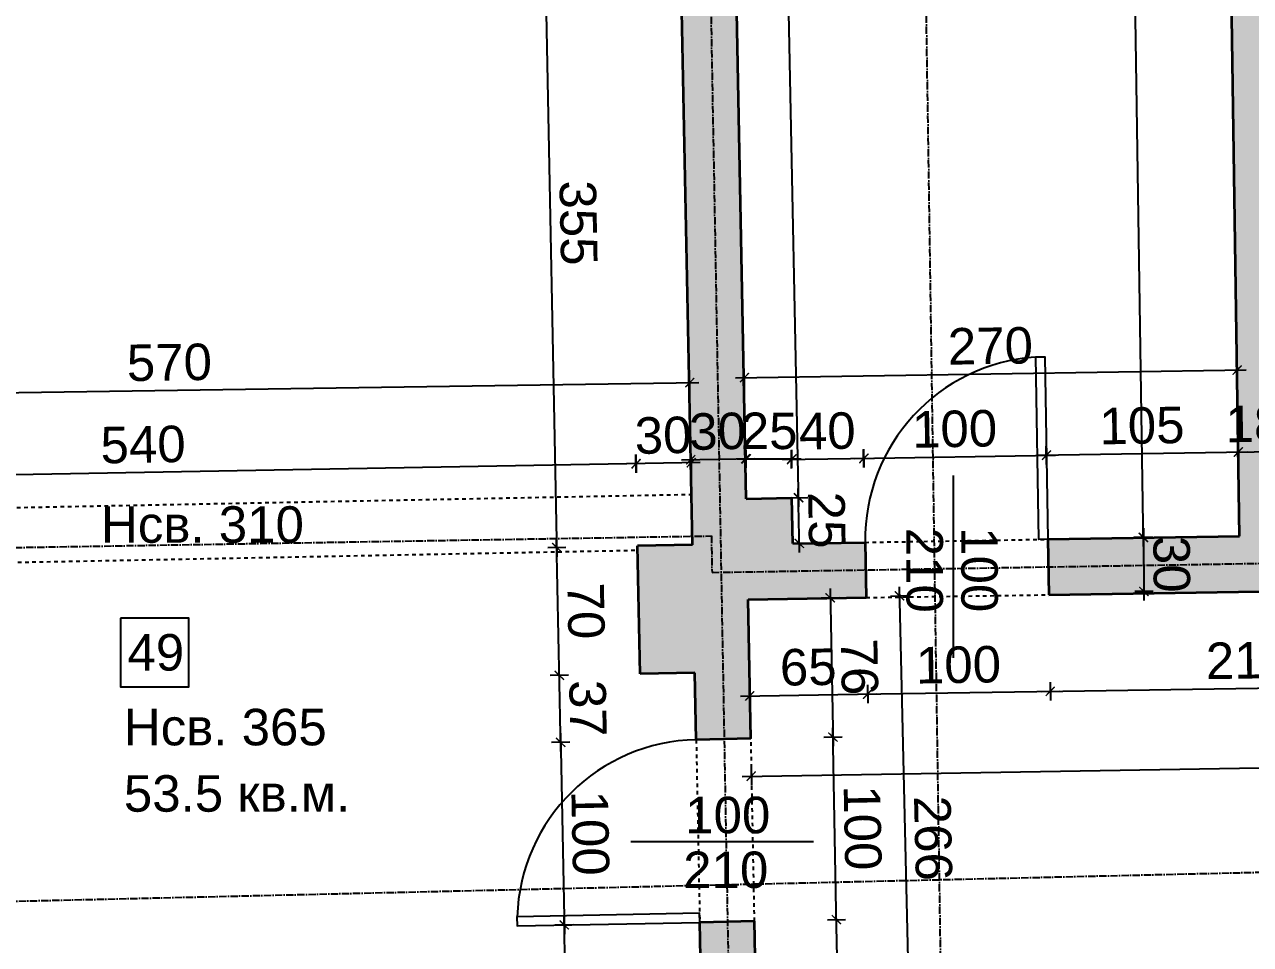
# Model space of a CAD drawing. Header units: inches. Extents: x -72385 to 39588, y -6525 to 66685.
# Drawn here: x -41450 to -40779, y 12945 to 13448 of the extents above; entities that cross this region are included whole.
import ezdxf

# ---------------------------------------------------------------- set-up
doc = ezdxf.new("R2010")
doc.units = ezdxf.units.IN
doc.header["$MEASUREMENT"] = 0
doc.linetypes.add('DashDot', pattern=[0.6, 0.4, -0.1, 0, -0.1])
doc.linetypes.add('Hidden', pattern=[0.4, 0.2, -0.2])
for name, color, linetype, lineweight in [('Врати', 251, 'Continuous', 25), ('Линия на разрез', 252, 'DashDot', 25), ('Надписи Hсв', 252, 'Continuous', 25), ('Надписи врати', 252, 'Continuous', 25), ('Надписи коти вътрешни', 252, 'Continuous', 25), ('Надписи номера на пом.', 252, 'Continuous', 25), ('Надписи площ', 252, 'Continuous', 25), ('Оси', 252, 'DashDot', 25), ('Пунктир', 253, 'Hidden', 25), ('Разрезни линии', 7, 'Continuous', 35), ('Щрих стени', 254, 'Continuous', 25)]:
    doc.layers.add(name, color=color, linetype=linetype, lineweight=lineweight)
doc.styles.add('Arial Regular', font='arial.ttf')
doc.styles.get("Standard").update_dxf_attribs({"font": 'arial.ttf'})
doc.dimstyles.new('Annotative', dxfattribs={"dimscale": 0, "dimtxt": 20, "dimasz": 5, "dimexe": 5, "dimexo": 5, "dimgap": 5, "dimtad": 1, "dimdec": 0, "dimzin": 0, "dimdsep": 46, "dimtxsty": 'Standard', "dimblk": 'ARCHTICK', "dimcen": 5, "dimdle": 5, "dimadec": 0, "dimazin": 0, "dimtfac": 1, "dimtdec": 0, "dimtofl": 0, "dimtmove": 0, "dimatfit": 3, "dimldrblk": 'ARCHTICK', "dimfxl": 5, "dimfxlon": 1, "dimtolj": 1, "dimtzin": 0, "dimarcsym": 1})

# ---------------------------------------------------------------- blocks, each defined once
blk = doc.blocks.new('_ArchTick')
at = {"color": 0, "linetype": 'ByBlock', "const_width": 0.15}
blk.add_lwpolyline([(-0.5, -0.5), (0.5, 0.5)], dxfattribs=at)
blk = doc.blocks.new('*D3383')
at = {"layer": 'Defpoints', "color": 0, "ltscale": 50, "transparency": 16777216}
for p in [(-41654.35, 13198.3), (-41114.02, 13158.33), (-41653.47, 13148.75)]:
    blk.add_point(p, dxfattribs=at)
at = {"layer": 'Надписи коти вътрешни', "color": 0, "lineweight": -2, "ltscale": 50, "transparency": 16777216}
for p, q in [((-41114.81, 13202.88), (-41114.99, 13212.88)), ((-41109.9, 13207.96), (-41659.35, 13198.21)), ((-41654.26, 13193.3), (-41654.44, 13203.3))]:
    blk.add_line(p, q, dxfattribs=at)
at = {"layer": 'Надписи коти вътрешни', "color": 0, "lineweight": -2, "ltscale": 50, "transparency": 16777216, "xscale": 5, "yscale": 5, "zscale": 5}
for p, rotation in [((-41114.9, 13207.88), 1.016809283672977), ((-41654.35, 13198.3), 181.016809283673)]:
    blk.add_blockref('_ArchTick', p, dxfattribs=dict(at, rotation=rotation))
at = {"layer": 'Надписи коти вътрешни', "color": 0, "ltscale": 50, "transparency": 16777216, "insert": (-41384.89, 13218.3), "char_height": 20, "attachment_point": 5, "rotation": 1.01681}
blk.add_mtext('\\A1;540', dxfattribs=at)
blk = doc.blocks.new('*D3384')
at = {"layer": 'Defpoints', "color": 0, "ltscale": 50, "transparency": 16777216}
for p in [(-41154.31, 12955.32), (-41080.08, 12956.77), (-41078.32, 12866.67)]:
    blk.add_point(p, dxfattribs=at)
at = {"layer": 'Надписи коти вътрешни', "color": 0, "lineweight": -2, "ltscale": 50, "transparency": 16777216}
for p, q in [((-41149.31, 12955.42), (-41159.31, 12955.22)), ((-41152.46, 12860.23), (-41154.41, 12960.32)), ((-41147.56, 12865.32), (-41157.55, 12865.13))]:
    blk.add_line(p, q, dxfattribs=at)
at = {"layer": 'Надписи коти вътрешни', "color": 0, "lineweight": -2, "ltscale": 50, "transparency": 16777216, "xscale": 5, "yscale": 5, "zscale": 5}
for p, rotation in [((-41154.31, 12955.32), 91.11780323548844), ((-41152.56, 12865.23), 271.1178032354885)]:
    blk.add_blockref('_ArchTick', p, dxfattribs=dict(at, rotation=rotation))
at = {"layer": 'Надписи коти вътрешни', "color": 0, "ltscale": 50, "transparency": 16777216, "insert": (-41138.23, 12910.57), "char_height": 20, "attachment_point": 5, "rotation": 271.1178}
blk.add_mtext('\\A1;90', dxfattribs=at)
blk = doc.blocks.new('*D3416')
at = {"layer": 'Defpoints', "color": 0, "ltscale": 50, "transparency": 16777216}
for p in [(-41063.28, 13623.93), (-41034.61, 13624.5), (-41054.6, 13188.74)]:
    blk.add_point(p, dxfattribs=at)
at = {"layer": 'Надписи коти вътрешни', "color": 0, "lineweight": -2, "ltscale": 50, "transparency": 16777216}
for p, q in [((-41025.84, 13184.32), (-41034.71, 13629.5)), ((-41039.61, 13624.4), (-41029.61, 13624.6)), ((-41030.94, 13189.22), (-41020.94, 13189.42))]:
    blk.add_line(p, q, dxfattribs=at)
at = {"layer": 'Надписи коти вътрешни', "color": 0, "lineweight": -2, "ltscale": 50, "transparency": 16777216, "xscale": 5, "yscale": 5, "zscale": 5}
for p, rotation in [((-41034.61, 13624.5), 91.14202416413228), ((-41025.94, 13189.32), 271.1420241641323)]:
    blk.add_blockref('_ArchTick', p, dxfattribs=dict(at, rotation=rotation))
at = {"layer": 'Надписи коти вътрешни', "color": 0, "ltscale": 50, "transparency": 16777216, "insert": (-41016.95, 13502.18), "char_height": 20, "attachment_point": 5, "rotation": 271.14202}
blk.add_mtext('\\A1;435', dxfattribs=at)
blk = doc.blocks.new('*D3417')
at = {"layer": 'Defpoints', "color": 0, "ltscale": 50, "transparency": 16777216}
for p in [(-41029.6, 13189.16), (-41026.07, 13189.23), (-41029.12, 13164.17)]:
    blk.add_point(p, dxfattribs=at)
at = {"layer": 'Надписи коти вътрешни', "color": 0, "lineweight": -2, "ltscale": 50, "transparency": 16777216}
for p, q in [((-41025.48, 13159.24), (-41026.17, 13194.23)), ((-41026.07, 13189.23), (-41021.07, 13189.33)), ((-41025.58, 13164.24), (-41020.58, 13164.34))]:
    blk.add_line(p, q, dxfattribs=at)
at = {"layer": 'Надписи коти вътрешни', "color": 0, "lineweight": -2, "ltscale": 50, "transparency": 16777216, "xscale": 5, "yscale": 5, "zscale": 5}
for p, rotation in [((-41026.07, 13189.23), 91.11780323547532), ((-41025.58, 13164.24), 271.1178032354753)]:
    blk.add_blockref('_ArchTick', p, dxfattribs=dict(at, rotation=rotation))
at = {"layer": 'Надписи коти вътрешни', "color": 0, "ltscale": 50, "transparency": 16777216, "insert": (-41010.62, 13177.03), "char_height": 20, "attachment_point": 5, "rotation": 271.1178}
blk.add_mtext('\\A1;25', dxfattribs=at)
blk = doc.blocks.new('*D3418')
at = {"layer": 'Defpoints', "color": 0, "ltscale": 50, "transparency": 16777216}
for p in [(-40890.29, 13212.53), (-40989.46, 13164.81), (-40889.48, 13166.58)]:
    blk.add_point(p, dxfattribs=at)
at = {"layer": 'Надписи коти вътрешни', "color": 0, "lineweight": -2, "ltscale": 50, "transparency": 16777216}
for p, q in [((-40890.2, 13207.53), (-40890.38, 13217.53)), ((-40995.28, 13210.67), (-40885.29, 13212.62)), ((-40990.19, 13205.76), (-40990.37, 13215.76))]:
    blk.add_line(p, q, dxfattribs=at)
at = {"layer": 'Надписи коти вътрешни', "color": 0, "lineweight": -2, "ltscale": 50, "transparency": 16777216, "xscale": 5, "yscale": 5, "zscale": 5}
for p, rotation in [((-40990.28, 13210.76), 181.0151580931665), ((-40890.29, 13212.53), 1.015158093166451)]:
    blk.add_blockref('_ArchTick', p, dxfattribs=dict(at, rotation=rotation))
at = {"layer": 'Надписи коти вътрешни', "color": 0, "ltscale": 50, "transparency": 16777216, "insert": (-40940.55, 13226.86), "char_height": 20, "attachment_point": 5, "rotation": 1.01516}
blk.add_mtext('\\A1;100', dxfattribs=at)
blk = doc.blocks.new('*D3419')
at = {"layer": 'Defpoints', "color": 0, "ltscale": 50, "transparency": 16777216}
for p in [(-40785.23, 13214.32), (-40889.48, 13166.58), (-40784.49, 13168.28)]:
    blk.add_point(p, dxfattribs=at)
at = {"layer": 'Надписи коти вътрешни', "color": 0, "lineweight": -2, "ltscale": 50, "transparency": 16777216}
for p, q in [((-40890.14, 13207.63), (-40890.3, 13217.63)), ((-40785.15, 13209.32), (-40785.31, 13219.32)), ((-40895.22, 13212.55), (-40780.23, 13214.4))]:
    blk.add_line(p, q, dxfattribs=at)
at = {"layer": 'Надписи коти вътрешни', "color": 0, "lineweight": -2, "ltscale": 50, "transparency": 16777216, "xscale": 5, "yscale": 5, "zscale": 5}
for p, rotation in [((-40785.23, 13214.32), 0.923106849620234), ((-40890.22, 13212.63), 180.9231068496202)]:
    blk.add_blockref('_ArchTick', p, dxfattribs=dict(at, rotation=rotation))
at = {"layer": 'Надписи коти вътрешни', "color": 0, "ltscale": 50, "transparency": 16777216, "insert": (-40837.97, 13228.69), "char_height": 20, "attachment_point": 5, "rotation": 0.92311}
blk.add_mtext('\\A1;105', dxfattribs=at)
blk = doc.blocks.new('*D3420')
at = {"layer": 'Defpoints', "color": 0, "ltscale": 50, "transparency": 16777216}
for p in [(-41029.6, 13210.55), (-41054.6, 13188.74), (-41029.6, 13189.16)]:
    blk.add_point(p, dxfattribs=at)
at = {"layer": 'Надписи коти вътрешни', "color": 0, "lineweight": -2, "ltscale": 50, "transparency": 16777216}
for p, q in [((-41059.6, 13210.55), (-41024.6, 13210.55)), ((-41054.6, 13205.55), (-41054.6, 13215.55)), ((-41029.6, 13205.55), (-41029.6, 13215.55))]:
    blk.add_line(p, q, dxfattribs=at)
at = {"layer": 'Надписи коти вътрешни', "color": 0, "lineweight": -2, "ltscale": 50, "transparency": 16777216, "xscale": 5, "yscale": 5, "zscale": 5, "rotation": 180}
blk.add_blockref('_ArchTick', (-41054.6, 13210.55), dxfattribs=at)
at = {"layer": 'Надписи коти вътрешни', "color": 0, "lineweight": -2, "ltscale": 50, "transparency": 16777216, "xscale": 5, "yscale": 5, "zscale": 5}
blk.add_blockref('_ArchTick', (-41029.6, 13210.55), dxfattribs=at)
at = {"layer": 'Надписи коти вътрешни', "color": 0, "ltscale": 50, "transparency": 16777216, "insert": (-41042.1, 13225.76), "char_height": 20, "attachment_point": 5}
blk.add_mtext('\\A1;25', dxfattribs=at)
blk = doc.blocks.new('*D3421')
at = {"layer": 'Defpoints', "color": 0, "ltscale": 50, "transparency": 16777216}
for p in [(-40990.21, 13210.87), (-41029.12, 13164.17), (-40989.46, 13164.81)]:
    blk.add_point(p, dxfattribs=at)
at = {"layer": 'Надписи коти вътрешни', "color": 0, "lineweight": -2, "ltscale": 50, "transparency": 16777216}
for p, q in [((-41034.86, 13210.14), (-40985.21, 13210.95)), ((-41029.78, 13205.23), (-41029.94, 13215.22)), ((-40990.13, 13205.87), (-40990.29, 13215.87))]:
    blk.add_line(p, q, dxfattribs=at)
at = {"layer": 'Надписи коти вътрешни', "color": 0, "lineweight": -2, "ltscale": 50, "transparency": 16777216, "xscale": 5, "yscale": 5, "zscale": 5}
for p, rotation in [((-41029.86, 13210.22), 180.9286546378351), ((-40990.21, 13210.87), 0.9286546378351292)]:
    blk.add_blockref('_ArchTick', p, dxfattribs=dict(at, rotation=rotation))
at = {"layer": 'Надписи коти вътрешни', "color": 0, "ltscale": 50, "transparency": 16777216, "insert": (-41010.28, 13225.76), "char_height": 20, "attachment_point": 5, "rotation": 0.92865}
blk.add_mtext('\\A1;40', dxfattribs=at)
blk = doc.blocks.new('*D3422')
at = {"layer": 'Defpoints', "color": 0, "ltscale": 50, "transparency": 16777216}
for p in [(-40785.87, 13259.14), (-40784.86, 13192.83), (-41054.6, 13188.74)]:
    blk.add_point(p, dxfattribs=at)
at = {"layer": 'Надписи коти вътрешни', "color": 0, "lineweight": -2, "ltscale": 50, "transparency": 16777216}
for p, q in [((-40785.79, 13254.14), (-40785.94, 13264.14)), ((-41060.6, 13254.98), (-40780.87, 13259.22)), ((-41055.53, 13250.05), (-41055.68, 13260.05))]:
    blk.add_line(p, q, dxfattribs=at)
at = {"layer": 'Надписи коти вътрешни', "color": 0, "lineweight": -2, "ltscale": 50, "transparency": 16777216, "xscale": 5, "yscale": 5, "zscale": 5}
for p, rotation in [((-41055.61, 13255.05), 180.868208348074), ((-40785.87, 13259.14), 0.8682083480740369)]:
    blk.add_blockref('_ArchTick', p, dxfattribs=dict(at, rotation=rotation))
at = {"layer": 'Надписи коти вътрешни', "color": 0, "ltscale": 50, "transparency": 16777216, "insert": (-40920.97, 13272.31), "char_height": 20, "attachment_point": 5, "rotation": 0.86821}
blk.add_mtext('\\A1;270', dxfattribs=at)
blk = doc.blocks.new('*D3424')
at = {"layer": 'Defpoints', "color": 0, "ltscale": 50, "transparency": 16777216}
for p in [(-40847.1, 13818.15), (-40794.35, 13818.95), (-40784.49, 13168.28)]:
    blk.add_point(p, dxfattribs=at)
at = {"layer": 'Надписи коти вътрешни', "color": 0, "lineweight": -2, "ltscale": 50, "transparency": 16777216}
for p, q in [((-40837.16, 13162.48), (-40847.17, 13823.15)), ((-40842.1, 13818.23), (-40852.1, 13818.07)), ((-40832.24, 13167.55), (-40842.24, 13167.4))]:
    blk.add_line(p, q, dxfattribs=at)
at = {"layer": 'Надписи коти вътрешни', "color": 0, "lineweight": -2, "ltscale": 50, "transparency": 16777216, "xscale": 5, "yscale": 5, "zscale": 5}
for p, rotation in [((-40847.1, 13818.15), 90.86820834807364), ((-40837.24, 13167.48), 270.8682083480736)]:
    blk.add_blockref('_ArchTick', p, dxfattribs=dict(at, rotation=rotation))
at = {"layer": 'Надписи коти вътрешни', "color": 0, "ltscale": 50, "transparency": 16777216, "insert": (-40826.96, 13493.04), "char_height": 20, "attachment_point": 5, "rotation": 270.86821}
blk.add_mtext('\\A1;651', dxfattribs=at)
blk = doc.blocks.new('*D3446')
at = {"layer": 'Defpoints', "color": 0, "ltscale": 50, "transparency": 16777216}
for p in [(-41053.52, 13133.6), (-40989, 13134.58), (-40988.2, 13081.73)]:
    blk.add_point(p, dxfattribs=at)
at = {"layer": 'Надписи коти вътрешни', "color": 0, "lineweight": -2, "ltscale": 50, "transparency": 16777216}
for p, q in [((-41052.8, 13085.74), (-41052.64, 13075.74)), ((-40988.27, 13086.73), (-40988.12, 13076.73)), ((-41057.72, 13080.67), (-40983.2, 13081.8))]:
    blk.add_line(p, q, dxfattribs=at)
at = {"layer": 'Надписи коти вътрешни', "color": 0, "lineweight": -2, "ltscale": 50, "transparency": 16777216, "xscale": 5, "yscale": 5, "zscale": 5}
for p, rotation in [((-41052.72, 13080.74), 180.8724172447093), ((-40988.2, 13081.73), 0.8724172447092684)]:
    blk.add_blockref('_ArchTick', p, dxfattribs=dict(at, rotation=rotation))
at = {"layer": 'Надписи коти вътрешни', "color": 0, "ltscale": 50, "transparency": 16777216, "insert": (-41020.69, 13096.44), "char_height": 20, "attachment_point": 5, "rotation": 0.87242}
blk.add_mtext('\\A1;65', dxfattribs=at)
blk = doc.blocks.new('*D3447')
at = {"layer": 'Defpoints', "color": 0, "ltscale": 50, "transparency": 16777216}
for p in [(-40989, 13134.58), (-40889.01, 13136.11), (-40888.21, 13083.25)]:
    blk.add_point(p, dxfattribs=at)
at = {"layer": 'Надписи коти вътрешни', "color": 0, "lineweight": -2, "ltscale": 50, "transparency": 16777216}
for p, q in [((-40993.2, 13081.65), (-40883.21, 13083.32)), ((-40988.27, 13086.73), (-40988.12, 13076.73)), ((-40888.28, 13088.25), (-40888.13, 13078.25))]:
    blk.add_line(p, q, dxfattribs=at)
at = {"layer": 'Надписи коти вътрешни', "color": 0, "lineweight": -2, "ltscale": 50, "transparency": 16777216, "xscale": 5, "yscale": 5, "zscale": 5}
for p, rotation in [((-40988.2, 13081.73), 180.8724172447152), ((-40888.21, 13083.25), 0.8724172447152095)]:
    blk.add_blockref('_ArchTick', p, dxfattribs=dict(at, rotation=rotation))
at = {"layer": 'Надписи коти вътрешни', "color": 0, "ltscale": 50, "transparency": 16777216, "insert": (-40938.43, 13097.7), "char_height": 20, "attachment_point": 5, "rotation": 0.87242}
blk.add_mtext('\\A1;100', dxfattribs=at)
blk = doc.blocks.new('*D3448')
at = {"layer": 'Defpoints', "color": 0, "ltscale": 50, "transparency": 16777216}
for p in [(-40671.54, 13139.42), (-40889.01, 13136.11), (-40670.73, 13086.56)]:
    blk.add_point(p, dxfattribs=at)
at = {"layer": 'Надписи коти вътрешни', "color": 0, "lineweight": -2, "ltscale": 50, "transparency": 16777216}
for p, q in [((-40670.81, 13091.56), (-40670.66, 13081.56)), ((-40893.21, 13083.17), (-40665.73, 13086.64)), ((-40888.28, 13088.25), (-40888.13, 13078.25))]:
    blk.add_line(p, q, dxfattribs=at)
at = {"layer": 'Надписи коти вътрешни', "color": 0, "lineweight": -2, "ltscale": 50, "transparency": 16777216, "xscale": 5, "yscale": 5, "zscale": 5}
for p, rotation in [((-40888.21, 13083.25), 180.8724172447122), ((-40670.73, 13086.56), 0.8724172447122454)]:
    blk.add_blockref('_ArchTick', p, dxfattribs=dict(at, rotation=rotation))
at = {"layer": 'Надписи коти вътрешни', "color": 0, "ltscale": 50, "transparency": 16777216, "insert": (-40779.7, 13100.11), "char_height": 20, "attachment_point": 5, "rotation": 0.87242}
blk.add_mtext('\\A1;218', dxfattribs=at)
blk = doc.blocks.new('*D3463')
at = {"layer": 'Defpoints', "color": 0, "ltscale": 50, "transparency": 16777216}
for p in [(-41053.52, 13133.6), (-41052.04, 13057.34), (-41007.18, 13058.21)]:
    blk.add_point(p, dxfattribs=at)
at = {"layer": 'Надписи коти вътрешни', "color": 0, "lineweight": -2, "ltscale": 50, "transparency": 16777216}
for p, q in [((-41008.76, 13139.48), (-41007.08, 13053.21)), ((-41013.66, 13134.38), (-41003.67, 13134.58)), ((-41012.18, 13058.11), (-41002.18, 13058.31))]:
    blk.add_line(p, q, dxfattribs=at)
at = {"layer": 'Надписи коти вътрешни', "color": 0, "lineweight": -2, "ltscale": 50, "transparency": 16777216, "xscale": 5, "yscale": 5, "zscale": 5}
for p, rotation in [((-41008.66, 13134.48), 91.1178032354799), ((-41007.18, 13058.21), 271.1178032354799)]:
    blk.add_blockref('_ArchTick', p, dxfattribs=dict(at, rotation=rotation))
at = {"layer": 'Надписи коти вътрешни', "color": 0, "ltscale": 50, "transparency": 16777216, "insert": (-40992.71, 13096.64), "char_height": 20, "attachment_point": 5, "rotation": 271.1178}
blk.add_mtext('\\A1;76', dxfattribs=at)
blk = doc.blocks.new('*D3458')
at = {"layer": 'Defpoints', "color": 0, "ltscale": 50, "transparency": 16777216}
for p in [(-38749.65, 13171.75), (-41053.52, 13133.6), (-38748.04, 13074.92)]:
    blk.add_point(p, dxfattribs=at)
at = {"layer": 'Надписи коти вътрешни', "color": 0, "lineweight": -2, "ltscale": 50, "transparency": 16777216}
for p, q in [((-38748.13, 13079.92), (-38747.96, 13069.92)), ((-41056.92, 13036.69), (-38743.04, 13075)), ((-41052, 13041.78), (-41051.84, 13031.78))]:
    blk.add_line(p, q, dxfattribs=at)
at = {"layer": 'Надписи коти вътрешни', "color": 0, "lineweight": -2, "ltscale": 50, "transparency": 16777216, "xscale": 5, "yscale": 5, "zscale": 5}
for p, rotation in [((-38748.04, 13074.92), 0.9485552265700729), ((-41051.92, 13036.78), 180.9485552265701)]:
    blk.add_blockref('_ArchTick', p, dxfattribs=dict(at, rotation=rotation))
at = {"layer": 'Надписи коти вътрешни', "color": 0, "ltscale": 50, "transparency": 16777216, "insert": (-39900.23, 13071.07), "char_height": 20, "attachment_point": 5, "rotation": 0.94856}
blk.add_mtext('\\A1;2304', dxfattribs=at)
blk = doc.blocks.new('*D3484')
at = {"layer": 'Defpoints', "color": 0, "ltscale": 50, "transparency": 16777216}
for p in [(-41052.04, 13057.34), (-41007.18, 13058.21), (-41050.09, 12957.35)]:
    blk.add_point(p, dxfattribs=at)
at = {"layer": 'Надписи коти вътрешни', "color": 0, "lineweight": -2, "ltscale": 50, "transparency": 16777216}
for p, q in [((-41005.13, 12953.23), (-41007.27, 13063.21)), ((-41012.18, 13058.11), (-41002.18, 13058.31)), ((-41010.22, 12958.13), (-41000.23, 12958.33))]:
    blk.add_line(p, q, dxfattribs=at)
at = {"layer": 'Надписи коти вътрешни', "color": 0, "lineweight": -2, "ltscale": 50, "transparency": 16777216, "xscale": 5, "yscale": 5, "zscale": 5}
for p, rotation in [((-41007.18, 13058.21), 91.11780323548223), ((-41005.23, 12958.23), 271.1178032354823)]:
    blk.add_blockref('_ArchTick', p, dxfattribs=dict(at, rotation=rotation))
at = {"layer": 'Надписи коти вътрешни', "color": 0, "ltscale": 50, "transparency": 16777216, "insert": (-40990.99, 13008.52), "char_height": 20, "attachment_point": 5, "rotation": 271.1178}
blk.add_mtext('\\A1;100', dxfattribs=at)
blk = doc.blocks.new('*D3485')
at = {"layer": 'Defpoints', "color": 0, "ltscale": 50, "transparency": 16777216}
for p in [(-41050.09, 12957.35), (-41005.23, 12958.23), (-41048.33, 12867.37)]:
    blk.add_point(p, dxfattribs=at)
at = {"layer": 'Надписи коти вътрешни', "color": 0, "lineweight": -2, "ltscale": 50, "transparency": 16777216}
for p, q in [((-41003.37, 12863.25), (-41005.32, 12963.23)), ((-41010.22, 12958.13), (-41000.23, 12958.33)), ((-41008.47, 12868.15), (-40998.47, 12868.34))]:
    blk.add_line(p, q, dxfattribs=at)
at = {"layer": 'Надписи коти вътрешни', "color": 0, "lineweight": -2, "ltscale": 50, "transparency": 16777216, "xscale": 5, "yscale": 5, "zscale": 5}
for p, rotation in [((-41005.23, 12958.23), 91.11780323548228), ((-41003.47, 12868.25), 271.1178032354823)]:
    blk.add_blockref('_ArchTick', p, dxfattribs=dict(at, rotation=rotation))
at = {"layer": 'Надписи коти вътрешни', "color": 0, "ltscale": 50, "transparency": 16777216, "insert": (-40989.14, 12913.54), "char_height": 20, "attachment_point": 5, "rotation": 271.1178}
blk.add_mtext('\\A1;90', dxfattribs=at)
blk = doc.blocks.new('*D3513')
at = {"layer": 'Defpoints', "color": 0, "ltscale": 50, "transparency": 16777216}
for p in [(-41053.52, 13133.6), (-40964.5, 12869.32), (-41047.33, 12867.4)]:
    blk.add_point(p, dxfattribs=at)
at = {"layer": 'Надписи коти вътрешни', "color": 0, "lineweight": -2, "ltscale": 50, "transparency": 16777216}
for p, q in [((-40970.82, 13140.53), (-40964.39, 12864.32)), ((-40975.7, 13135.41), (-40965.7, 13135.65)), ((-40969.5, 12869.21), (-40959.51, 12869.44))]:
    blk.add_line(p, q, dxfattribs=at)
at = {"layer": 'Надписи коти вътрешни', "color": 0, "lineweight": -2, "ltscale": 50, "transparency": 16777216, "xscale": 5, "yscale": 5, "zscale": 5}
for p, rotation in [((-40970.7, 13135.53), 91.33372640383091), ((-40964.5, 12869.32), 271.3337264038309)]:
    blk.add_blockref('_ArchTick', p, dxfattribs=dict(at, rotation=rotation))
at = {"layer": 'Надписи коти вътрешни', "color": 0, "ltscale": 50, "transparency": 16777216, "insert": (-40952.4, 13002.78), "char_height": 20, "attachment_point": 5, "rotation": 271.33373}
blk.add_mtext('\\A1;266', dxfattribs=at)
blk = doc.blocks.new('*D3508')
at = {"layer": 'Defpoints', "color": 0, "ltscale": 50, "transparency": 16777216}
for p in [(-41082.03, 13056.75), (-41154.31, 12955.32), (-41080.08, 12956.77)]:
    blk.add_point(p, dxfattribs=at)
at = {"layer": 'Надписи коти вътрешни', "color": 0, "lineweight": -2, "ltscale": 50, "transparency": 16777216}
for p, q in [((-41156.36, 13060.3), (-41154.22, 12950.32)), ((-41151.27, 13055.4), (-41161.26, 13055.2)), ((-41149.31, 12955.42), (-41159.31, 12955.22))]:
    blk.add_line(p, q, dxfattribs=at)
at = {"layer": 'Надписи коти вътрешни', "color": 0, "lineweight": -2, "ltscale": 50, "transparency": 16777216, "xscale": 5, "yscale": 5, "zscale": 5}
for p, rotation in [((-41156.26, 13055.3), 91.11780323548224), ((-41154.31, 12955.32), 271.1178032354823)]:
    blk.add_blockref('_ArchTick', p, dxfattribs=dict(at, rotation=rotation))
at = {"layer": 'Надписи коти вътрешни', "color": 0, "ltscale": 50, "transparency": 16777216, "insert": (-41140.08, 13005.61), "char_height": 20, "attachment_point": 5, "rotation": 271.1178}
blk.add_mtext('\\A1;100', dxfattribs=at)
blk = doc.blocks.new('*D3509')
at = {"layer": 'Defpoints', "color": 0, "ltscale": 50, "transparency": 16777216}
for p in [(-41156.98, 13092), (-41082.75, 13093.45), (-41082.03, 13056.75)]:
    blk.add_point(p, dxfattribs=at)
at = {"layer": 'Надписи коти вътрешни', "color": 0, "lineweight": -2, "ltscale": 50, "transparency": 16777216}
for p, q in [((-41156.17, 13050.3), (-41157.08, 13097)), ((-41151.98, 13092.1), (-41161.98, 13091.9)), ((-41151.27, 13055.4), (-41161.26, 13055.2))]:
    blk.add_line(p, q, dxfattribs=at)
at = {"layer": 'Надписи коти вътрешни', "color": 0, "lineweight": -2, "ltscale": 50, "transparency": 16777216, "xscale": 5, "yscale": 5, "zscale": 5}
for p, rotation in [((-41156.98, 13092), 91.11780323545291), ((-41156.26, 13055.3), 271.1178032354529)]:
    blk.add_blockref('_ArchTick', p, dxfattribs=dict(at, rotation=rotation))
at = {"layer": 'Надписи коти вътрешни', "color": 0, "ltscale": 50, "transparency": 16777216, "insert": (-41141.41, 13073.95), "char_height": 20, "attachment_point": 5, "rotation": 271.1178}
blk.add_mtext('\\A1;37', dxfattribs=at)
blk = doc.blocks.new('*D3510')
at = {"layer": 'Defpoints', "color": 0, "ltscale": 50, "transparency": 16777216}
for p in [(-41085.55, 13252.3), (-41084.6, 13188.46), (-41654.04, 13180.01)]:
    blk.add_point(p, dxfattribs=at)
at = {"layer": 'Надписи коти вътрешни', "color": 0, "lineweight": -2, "ltscale": 50, "transparency": 16777216}
for p, q in [((-41659.99, 13243.78), (-41080.55, 13252.38)), ((-41085.47, 13247.31), (-41085.62, 13257.3)), ((-41654.91, 13238.86), (-41655.06, 13248.86))]:
    blk.add_line(p, q, dxfattribs=at)
at = {"layer": 'Надписи коти вътрешни', "color": 0, "lineweight": -2, "ltscale": 50, "transparency": 16777216, "xscale": 5, "yscale": 5, "zscale": 5}
for p, rotation in [((-41085.55, 13252.3), 0.8498932125514516), ((-41654.99, 13243.86), 180.8498932125515)]:
    blk.add_blockref('_ArchTick', p, dxfattribs=dict(at, rotation=rotation))
at = {"layer": 'Надписи коти вътрешни', "color": 0, "ltscale": 50, "transparency": 16777216, "insert": (-41370.49, 13263.29), "char_height": 20, "attachment_point": 5, "rotation": 0.84989}
blk.add_mtext('\\A1;570', dxfattribs=at)
blk = doc.blocks.new('*D3520')
at = {"layer": 'Defpoints', "color": 0, "ltscale": 50, "transparency": 16777216}
for p in [(-41165.27, 13516.92), (-41091.04, 13518.37), (-41084.11, 13163.44)]:
    blk.add_point(p, dxfattribs=at)
at = {"layer": 'Надписи коти вътрешни', "color": 0, "lineweight": -2, "ltscale": 50, "transparency": 16777216}
for p, q in [((-41158.25, 13156.99), (-41165.37, 13521.92)), ((-41160.27, 13517.02), (-41170.27, 13516.82)), ((-41153.35, 13162.09), (-41163.35, 13161.89))]:
    blk.add_line(p, q, dxfattribs=at)
at = {"layer": 'Надписи коти вътрешни', "color": 0, "lineweight": -2, "ltscale": 50, "transparency": 16777216, "xscale": 5, "yscale": 5, "zscale": 5}
for p, rotation in [((-41165.27, 13516.92), 91.1178032354829), ((-41158.35, 13161.99), 271.1178032354829)]:
    blk.add_blockref('_ArchTick', p, dxfattribs=dict(at, rotation=rotation))
at = {"layer": 'Надписи коти вътрешни', "color": 0, "ltscale": 50, "transparency": 16777216, "insert": (-41146.59, 13339.75), "char_height": 20, "attachment_point": 5, "rotation": 271.1178}
blk.add_mtext('\\A1;355', dxfattribs=at)
blk = doc.blocks.new('*D3552')
at = {"layer": 'Defpoints', "color": 0, "ltscale": 50, "transparency": 16777216}
for p in [(-41114.99, 13207.87), (-41083.89, 13163.44), (-41114.11, 13162.85)]:
    blk.add_point(p, dxfattribs=at)
at = {"layer": 'Надписи коти вътрешни', "color": 0, "lineweight": -2, "ltscale": 50, "transparency": 16777216}
for p, q in [((-41114.89, 13202.87), (-41115.08, 13212.87)), ((-41084.67, 13203.46), (-41084.87, 13213.46)), ((-41079.77, 13208.56), (-41119.98, 13207.77))]:
    blk.add_line(p, q, dxfattribs=at)
at = {"layer": 'Надписи коти вътрешни', "color": 0, "lineweight": -2, "ltscale": 50, "transparency": 16777216, "xscale": 5, "yscale": 5, "zscale": 5}
for p, rotation in [((-41114.99, 13207.87), 181.1178032355), ((-41084.77, 13208.46), 1.117803235500077)]:
    blk.add_blockref('_ArchTick', p, dxfattribs=dict(at, rotation=rotation))
at = {"layer": 'Надписи коти вътрешни', "color": 0, "ltscale": 50, "transparency": 16777216, "insert": (-41100.17, 13223.38), "char_height": 20, "attachment_point": 5, "rotation": 1.1178}
blk.add_mtext('\\A1;30', dxfattribs=at)
blk = doc.blocks.new('*D3553')
at = {"layer": 'Defpoints', "color": 0, "ltscale": 50, "transparency": 16777216}
for p in [(-41158.35, 13161.99), (-41114.11, 13162.85), (-41112.74, 13092.86)]:
    blk.add_point(p, dxfattribs=at)
at = {"layer": 'Надписи коти вътрешни', "color": 0, "lineweight": -2, "ltscale": 50, "transparency": 16777216}
for p, q in [((-41156.88, 13087), (-41158.44, 13166.99)), ((-41153.35, 13162.09), (-41163.35, 13161.89)), ((-41151.98, 13092.1), (-41161.98, 13091.9))]:
    blk.add_line(p, q, dxfattribs=at)
at = {"layer": 'Надписи коти вътрешни', "color": 0, "lineweight": -2, "ltscale": 50, "transparency": 16777216, "xscale": 5, "yscale": 5, "zscale": 5}
for p, rotation in [((-41158.35, 13161.99), 91.11780323548234), ((-41156.98, 13092), 271.1178032354824)]:
    blk.add_blockref('_ArchTick', p, dxfattribs=dict(at, rotation=rotation))
at = {"layer": 'Надписи коти вътрешни', "color": 0, "ltscale": 50, "transparency": 16777216, "insert": (-41142.45, 13127.29), "char_height": 20, "attachment_point": 5, "rotation": 271.1178}
blk.add_mtext('\\A1;70', dxfattribs=at)
blk = doc.blocks.new('*D7549')
at = {"layer": 'Defpoints', "color": 0, "ltscale": 10, "transparency": 16777216}
for p in [(-41085.56, 13237.52), (-41055.56, 13238.11), (-41055.03, 13210.64)]:
    blk.add_point(p, dxfattribs=at)
at = {"layer": 'Надписи коти вътрешни', "color": 0, "lineweight": -2, "ltscale": 10, "transparency": 16777216}
for p, q in [((-41090.02, 13209.96), (-41050.03, 13210.74)), ((-41085.12, 13215.06), (-41084.92, 13205.06)), ((-41055.13, 13215.64), (-41054.93, 13205.64))]:
    blk.add_line(p, q, dxfattribs=at)
at = {"layer": 'Надписи коти вътрешни', "color": 0, "lineweight": -2, "ltscale": 10, "transparency": 16777216, "xscale": 5, "yscale": 5, "zscale": 5}
for p, rotation in [((-41085.02, 13210.06), 181.1178032354856), ((-41055.03, 13210.64), 1.117803235485593)]:
    blk.add_blockref('_ArchTick', p, dxfattribs=dict(at, rotation=rotation))
at = {"layer": 'Надписи коти вътрешни', "color": 0, "ltscale": 10, "transparency": 16777216, "insert": (-41070.32, 13225.56), "char_height": 20, "attachment_point": 5, "rotation": 1.1178}
blk.add_mtext('\\A1;30', dxfattribs=at)
blk = doc.blocks.new('*D7554')
at = {"layer": 'Defpoints', "color": 0, "ltscale": 10, "transparency": 16777216}
for p in [(-40819.24, 13167.69), (-40836.9, 13137.92), (-40819.02, 13138.05)]:
    blk.add_point(p, dxfattribs=at)
at = {"layer": 'Надписи коти вътрешни', "color": 0, "lineweight": -2, "ltscale": 10, "transparency": 16777216}
for p, q in [((-40837.16, 13172.56), (-40836.86, 13132.92)), ((-40832.12, 13167.6), (-40842.12, 13167.52)), ((-40831.9, 13137.96), (-40841.9, 13137.88))]:
    blk.add_line(p, q, dxfattribs=at)
at = {"layer": 'Надписи коти вътрешни', "color": 0, "lineweight": -2, "ltscale": 10, "transparency": 16777216, "xscale": 5, "yscale": 5, "zscale": 5}
for p, rotation in [((-40837.12, 13167.56), 90.42753861855948), ((-40836.9, 13137.92), 270.4275386185595)]:
    blk.add_blockref('_ArchTick', p, dxfattribs=dict(at, rotation=rotation))
at = {"layer": 'Надписи коти вътрешни', "color": 0, "ltscale": 10, "transparency": 16777216, "insert": (-40821.79, 13152.85), "char_height": 20, "attachment_point": 5, "rotation": 270.42754}
blk.add_mtext('\\A1;30', dxfattribs=at)
blk = doc.blocks.new('*D7575')
at = {"layer": 'Defpoints', "color": 0, "ltscale": 10, "transparency": 16777216}
for p in [(-40785.42, 13229.48), (-40767.92, 13229.75), (-40767.69, 13214.59)]:
    blk.add_point(p, dxfattribs=at)
at = {"layer": 'Надписи коти вътрешни', "color": 0, "lineweight": -2, "ltscale": 10, "transparency": 16777216}
for p, q in [((-40785.26, 13219.33), (-40785.11, 13209.33)), ((-40767.77, 13219.59), (-40767.62, 13209.59)), ((-40790.19, 13214.25), (-40762.69, 13214.67))]:
    blk.add_line(p, q, dxfattribs=at)
at = {"layer": 'Надписи коти вътрешни', "color": 0, "lineweight": -2, "ltscale": 10, "transparency": 16777216, "xscale": 5, "yscale": 5, "zscale": 5}
for p, rotation in [((-40785.19, 13214.33), 180.8682083480752), ((-40767.69, 13214.59), 0.8682083480752327)]:
    blk.add_blockref('_ArchTick', p, dxfattribs=dict(at, rotation=rotation))
at = {"layer": 'Надписи коти вътрешни', "color": 0, "ltscale": 10, "transparency": 16777216, "insert": (-40776.67, 13229.67), "char_height": 20, "attachment_point": 5, "rotation": 0.86821}
blk.add_mtext('\\A1;18', dxfattribs=at)

msp = doc.modelspace()

# ---------------------------------------------------------------- hatches: boundary and pattern name
at = {"layer": 'Щрих стени', "ltscale": 10}
h = msp.add_hatch(color=256, dxfattribs=at)
h.dxf.hatch_style = 1
h.paths.add_polyline_path([(-40957.37, 13845.93), (-41700.93, 13832.14), (-41699.11, 13732.62), (-41664.12, 13733.26), (-41665.39, 13802.8), (-41096.79, 13813.34), (-41095.04, 13723.33), (-41065.04, 13723.92), (-41066.8, 13813.9), (-40956.82, 13815.94)])
h.paths.add_polyline_path([(-41063.09, 13623.93), (-41093.09, 13623.35), (-41092.99, 13618.35), (-41117.98, 13617.86), (-41116.03, 13517.88), (-41091.04, 13518.37), (-41084.11, 13163.44), (-41114.11, 13162.85), (-41112.74, 13092.86), (-41082.75, 13093.45), (-41082.03, 13056.75), (-41052.04, 13057.34), (-41053.52, 13133.6), (-40989, 13134.58), (-40989.46, 13164.83), (-41029.12, 13164.17), (-41029.6, 13189.16), (-41054.6, 13188.74)])
h.paths.add_polyline_path([(-41661.39, 13583.29), (-41696.38, 13582.65), (-41693.1, 13402.68), (-41658.11, 13403.32)])
h.paths.add_polyline_path([(-41655.38, 13253.34), (-41690.37, 13252.7), (-41687.36, 13087.73), (-41652.37, 13088.37)])
h.paths.add_polyline_path([(-41050.09, 12957.35), (-41080.08, 12956.77), (-41078.32, 12866.67), (-41648.09, 12853.41), (-41649.64, 12938.39), (-41684.63, 12937.76), (-41682.53, 12822.6), (-40957.66, 12839.47), (-40958.35, 12869.47), (-41048.33, 12867.37)])
h.paths.add_polyline_path([(-40683.43, 12875.87), (-40808.4, 12872.96), (-40807.7, 12842.97), (-40682.73, 12845.88)])
h.paths.add_polyline_path([(-40672.01, 13170.16), (-40766.99, 13168.57), (-40771.84, 13488.53), (-40759.34, 13488.74), (-40759.8, 13518.74), (-40772.3, 13518.53), (-40776.85, 13819.27), (-40654.84, 13821.54), (-40655.39, 13851.53), (-40897.38, 13847.04), (-40896.83, 13817.05), (-40794.35, 13818.95), (-40784.49, 13168.28), (-40889.48, 13166.51), (-40889.01, 13136.11), (-40671.54, 13139.42)])
h.paths.add_polyline_path([(-40439.41, 13825.53), (-40409.88, 13826.08), (-40410.43, 13856.07), (-40505.42, 13854.31), (-40504.86, 13824.32), (-40481.9, 13824.74), (-40475.6, 13408.49), (-40433.1, 13409.14)])
h.paths.add_polyline_path([(-40431.59, 13309.15), (-40474.08, 13308.5), (-40474, 13303.5), (-40499, 13303.09), (-40497.03, 13173.1), (-40572.02, 13171.84), (-40571.55, 13140.94), (-39910.34, 13151.01), (-39910.82, 13182.94), (-40429.54, 13174.23)])
h.paths.add_polyline_path([(-40408.82, 12895.99), (-40455.16, 12894.98), (-40454.84, 12881.19), (-40533.47, 12879.36), (-40532.77, 12849.37), (-40407.81, 12852.28)])
h.paths.add_polyline_path([(-40133.89, 12902.02), (-40258.86, 12899.28), (-40257.85, 12855.77), (-40132.88, 12858.68)])

# ---------------------------------------------------------------- linework, layer by layer
at = {"layer": 'Врати', "ltscale": 50}
for points in [[(-40889.48, 13166.51), (-40894.48, 13166.43), (-40896.15, 13266.42), (-40891.15, 13266.5)], [(-41080.08, 12956.77), (-41080.18, 12961.77), (-41180.16, 12959.82), (-41180.06, 12954.82)]]:
    msp.add_lwpolyline(points, close=True, dxfattribs=at)
for centre, start, end in [((-40889.48, 13166.51), 93.82761, 180.96163), ((-41080.08, 12956.77), 91.1178, 178.25182)]:
    msp.add_arc(centre, 100, start, end, dxfattribs=at)
at = {"layer": 'Линия на разрез', "ltscale": 10}
for p, q in [((-40944.76, 12711.35), (-40961.95, 13845.85)), ((-41831.01, 12959.59), (-37612.21, 13057.82))]:
    msp.add_line(p, q, dxfattribs=at)
at = {"layer": 'Надписи врати', "ltscale": 50}
for p, q in [((-40941.41, 13201.51), (-40941.41, 13101.51)), ((-41117.81, 13001.04), (-41017.81, 13001.04))]:
    msp.add_line(p, q, dxfattribs=at)
at = {"layer": 'Надписи номера на пом.', "ltscale": 50}
msp.add_lwpolyline([(-41397.31, 13123.3), (-41397.31, 13085.8), (-41359.81, 13085.8), (-41359.81, 13123.3)], close=True, dxfattribs=at)
at = {"layer": 'Оси', "ltscale": 10}
msp.add_line((-41087.91, 14221.08), (-41055.68, 12452.09), dxfattribs=at)
msp.add_lwpolyline([(-42071.06, 13151.76), (-41073.73, 13168.36), (-41073.37, 13148.36), (-38739.82, 13187), (-38742.42, 13412.39), (-38172.87, 13424.13), (-38171.33, 13324.06), (-37336.28, 13336.93)], dxfattribs=at)
at = {"layer": 'Пунктир', "ltscale": 10}
for p, q in [((-41654.04, 13180.01), (-41084.65, 13191.12)), ((-40989.46, 13164.83), (-40889.48, 13166.51)), ((-41653.49, 13150.02), (-41114.06, 13160.54)), ((-40989, 13134.58), (-40889.01, 13136.11)), ((-41082.03, 13056.75), (-41080.08, 12956.77)), ((-41050.09, 12957.35), (-41052.04, 13057.34))]:
    msp.add_line(p, q, dxfattribs=at)
at = {"layer": 'Разрезни линии', "ltscale": 50}
for p, q in [((-40784.49, 13168.28), (-40794.35, 13818.95)), ((-41054.6, 13188.74), (-41063.09, 13623.93)), ((-41084.11, 13163.44), (-41091.04, 13518.37)), ((-41054.6, 13188.74), (-41029.6, 13189.16)), ((-41029.12, 13164.17), (-41029.6, 13189.16)), ((-41084.11, 13163.44), (-41114.11, 13162.85)), ((-41029.12, 13164.17), (-40989.46, 13164.83)), ((-40989.46, 13164.83), (-40989, 13134.58)), ((-40889.48, 13166.51), (-40784.49, 13168.28)), ((-40889.48, 13166.51), (-40889.01, 13136.11)), ((-41112.74, 13092.86), (-41114.11, 13162.85)), ((-40889.01, 13136.11), (-40671.54, 13139.42)), ((-41053.52, 13133.6), (-40989, 13134.58)), ((-41052.04, 13057.34), (-41053.52, 13133.6)), ((-41082.75, 13093.45), (-41112.74, 13092.86)), ((-41082.03, 13056.75), (-41082.75, 13093.45)), ((-41052.04, 13057.34), (-41082.03, 13056.75)), ((-41050.09, 12957.35), (-41080.08, 12956.77)), ((-41078.32, 12866.67), (-41080.08, 12956.77)), ((-41048.33, 12867.37), (-41050.09, 12957.35))]:
    msp.add_line(p, q, dxfattribs=at)

# ---------------------------------------------------------------- texts
at = {"layer": 'Надписи Hсв', "ltscale": 100, "char_height": 20, "width": 180.4891, "attachment_point": 1, "style": 'Arial Regular'}
for s, insert in [('\\pxt8;Hсв. 310', (-41407.94, 13184.6)), ('\\pxt8;Hсв. 365', (-41395.42, 13073.68))]:
    msp.add_mtext(s, dxfattribs=dict(at, insert=insert))
at = {"layer": 'Надписи врати', "ltscale": 100, "char_height": 20, "width": 180.4891, "attachment_point": 1, "rotation": 270, "style": 'Arial Regular'}
for s, insert in [('210', (-40946.9, 13172.85)), ('100', (-40916.9, 13173.16))]:
    msp.add_mtext(s, dxfattribs=dict(at, insert=insert))
at = {"layer": 'Надписи врати', "ltscale": 100, "char_height": 20, "width": 180.4891, "attachment_point": 1, "style": 'Arial Regular'}
for s, insert in [('100', (-41088.06, 13025.55)), ('210', (-41089.15, 12995.55))]:
    msp.add_mtext(s, dxfattribs=dict(at, insert=insert))
at = {"layer": 'Надписи номера на пом.', "ltscale": 100, "insert": (-41468.17, 13114.61), "char_height": 20, "width": 180.4891, "attachment_point": 1, "style": 'Arial Regular'}
msp.add_mtext('\\pxqc;49', dxfattribs=at)
at = {"layer": 'Надписи площ', "ltscale": 100, "insert": (-41395.41, 13037.35), "char_height": 20, "width": 180.4891, "attachment_point": 1, "style": 'Arial Regular'}
msp.add_mtext('53.5 кв.м.', dxfattribs=at)

# ---------------------------------------------------------------- dimensions: what is measured, and where the dimension line sits
at = {"layer": 'Надписи коти вътрешни', "ltscale": 50}
for p1, p2, distance, picture, middle in [((-40784.49, 13168.28), (-40794.35, 13818.95), 52.75, '*D3424', (-40826.96, 13493.04)), ((-41084.11, 13163.44), (-41091.04, 13518.37), 74.25, '*D3520', (-41146.59, 13339.75)), ((-41054.6, 13188.74), (-40784.86, 13192.83), 66.32, '*D3422', (-40920.97, 13272.31)), ((-41654.04, 13180.01), (-41084.6, 13188.46), 63.85, '*D3510', (-41370.49, 13263.29)), ((-40989.46, 13164.81), (-40889.48, 13166.58), 45.96, '*D3418', (-40940.55, 13226.86)), ((-40889.48, 13166.58), (-40784.49, 13168.28), 46.05, '*D3419', (-40837.97, 13228.69)), ((-41114.02, 13158.33), (-41653.47, 13148.75), -49.56, '*D3383', (-41384.89, 13218.3)), ((-41053.52, 13133.6), (-38749.65, 13171.75), -96.84, '*D3458', (-39900.23, 13071.07)), ((-41112.74, 13092.86), (-41114.11, 13162.85), 44.25, '*D3553', (-41142.45, 13127.29)), ((-41053.52, 13133.6), (-41047.33, 12867.4), 82.85, '*D3513', (-40952.4, 13002.78)), ((-41053.52, 13133.6), (-41052.04, 13057.34), 44.87, '*D3463', (-40992.71, 13096.64)), ((-40889.0136, 13136.1075), (-40671.5389, 13139.4192), -52.8649, '*D3448', (-40779.7029, 13100.1143)), ((-41053.52, 13133.6), (-40989, 13134.58), -52.86, '*D3446', (-41020.69, 13096.44)), ((-40989, 13134.58), (-40889.01, 13136.11), -52.86, '*D3447', (-40938.43, 13097.7)), ((-41050.09, 12957.35), (-41052.04, 13057.34), -44.87, '*D3484', (-40990.99, 13008.52)), ((-41082.03, 13056.75), (-41080.08, 12956.77), -74.25, '*D3508', (-41140.08, 13005.61)), ((-41048.33, 12867.37), (-41050.09, 12957.35), -44.87, '*D3485', (-40989.14, 12913.54)), ((-41078.32, 12866.67), (-41080.08, 12956.77), 74.25, '*D3384', (-41138.23, 12910.57))]:
    dim = msp.add_aligned_dim(p1=p1, p2=p2, distance=distance, dimstyle='Annotative', override={"dimscale": 0, "dimtix": 0, "dimtofl": 0, "dimtmove": 0, "dimatfit": 3}, dxfattribs=at)
    dim.commit()
    dim.dimension.update_dxf_attribs({"geometry": picture, "text_midpoint": middle})
for base, p1, p2, angle, picture, middle in [((-41034.61, 13624.5), (-41054.6, 13188.74), (-41063.28, 13623.93), 91.14202, '*D3416', (-41032.17, 13501.88)), ((-40990.21, 13210.87), (-41029.12, 13164.17), (-40989.46, 13164.81), 0.92865, '*D3421', (-41010.04, 13210.55)), ((-41114.99, 13207.87), (-41083.89, 13163.44), (-41114.11, 13162.85), 181.1178, '*D3552', (-41099.88, 13208.16)), ((-41026.07, 13189.23), (-41029.12, 13164.17), (-41029.6, 13189.16), 91.1178, '*D3417', (-41025.82, 13176.74)), ((-41156.98, 13092), (-41082.03, 13056.75), (-41082.75, 13093.45), 91.1178, '*D3509', (-41156.62, 13073.65))]:
    dim = msp.add_linear_dim(base=base, p1=p1, p2=p2, angle=angle, dimstyle='Annotative', override={"dimscale": 0, "dimtix": 0, "dimtofl": 0, "dimtmove": 0, "dimatfit": 3}, dxfattribs=at)
    dim.commit()
    dim.dimension.update_dxf_attribs({"geometry": picture, "text_midpoint": middle, "dimtype": 129})
at = {"layer": 'Надписи коти вътрешни', "ltscale": 10}
for base, p1, p2, angle, picture, middle in [((-41055.03, 13210.64), (-41085.56, 13237.52), (-41055.56, 13238.11), 1.1178, '*D7549', (-41070.03, 13210.35)), ((-40767.69, 13214.59), (-40785.42, 13229.48), (-40767.92, 13229.75), 0.86821, '*D7575', (-40776.44, 13214.46)), ((-40836.9, 13137.92), (-40819.24, 13167.69), (-40819.02, 13138.05), 270.42754, '*D7554', (-40837.01, 13152.74))]:
    dim = msp.add_linear_dim(base=base, p1=p1, p2=p2, angle=angle, dimstyle='Annotative', override={"dimscale": 0, "dimtix": 0, "dimtofl": 0, "dimtmove": 0, "dimatfit": 3}, dxfattribs=at)
    dim.commit()
    dim.dimension.update_dxf_attribs({"geometry": picture, "text_midpoint": middle, "dimtype": 129})
at = {"layer": 'Надписи коти вътрешни', "ltscale": 50}
dim = msp.add_linear_dim(base=(-41029.6, 13210.55), p1=(-41054.6, 13188.74), p2=(-41029.6, 13189.16), dimstyle='Annotative', override={"dimscale": 0, "dimtix": 0, "dimtofl": 0, "dimtmove": 0, "dimatfit": 3}, dxfattribs=at)
dim.commit()
dim.dimension.update_dxf_attribs({"geometry": '*D3420', "text_midpoint": (-41042.1, 13210.55), "dimtype": 128})

doc.saveas('drawing.dxf')
